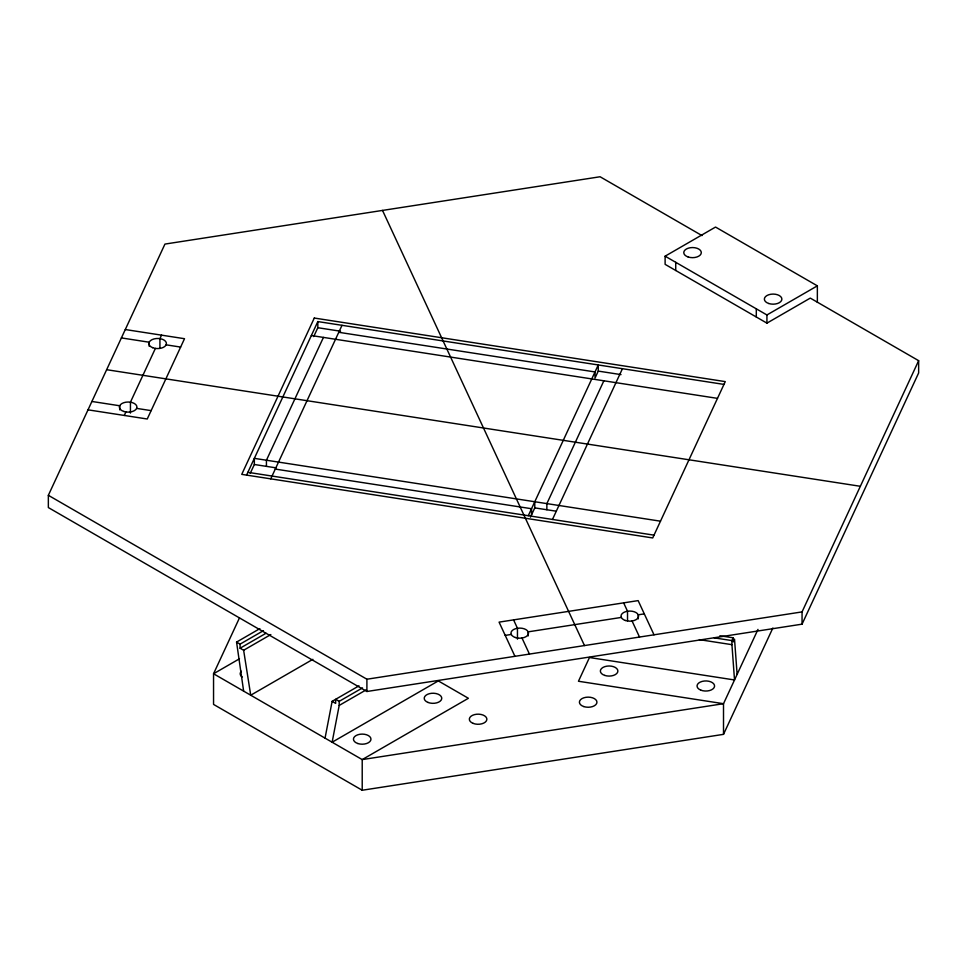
<?xml version="1.0" encoding="UTF-8"?>
<svg xmlns="http://www.w3.org/2000/svg" width="967" height="967" viewBox="0 0 967 967"><rect width="100%" height="100%" fill="white"/><g stroke="black" fill="none" stroke-linecap="round" stroke-linejoin="round"><path stroke-width="1.45" d="M325.045 738.135L332.128 701.341L358.975 685.845M362.516 687.888L339.199 701.341L339.199 705.439L332.128 742.221L438.305 680.913L468.391 698.283L362.214 759.591L213.55 673.757L239.49 617.865M817.357 302.405L817.357 285.845L715.544 227.064L665.115 256.182L665.115 264.354L766.928 323.135L810.286 298.102L918.65 360.679L918.65 372.936L802.054 624.162L366.904 691.49L48.35 507.566L48.35 495.309L164.946 244.083L600.096 176.756L701.994 235.585M124.284 415.447L125.903 411.966M155.385 348.41L130.436 402.187L130.436 413.09M161.549 335.15L159.93 338.643L159.93 348.18M246.573 475.111L317.829 321.576L723.969 384.407M250.223 473.371L254.345 464.498L254.345 458.358L660.485 521.189M313.707 336.589L317.829 327.716L317.829 321.576M323.437 337.41L266.433 460.232L266.433 466.36M270.748 478.846L342.004 325.323M528.296 515.701L598.259 364.958L598.259 371.098L595.019 378.073L595.019 371.944L338.764 332.297M530.46 517.176L534.775 507.88L534.775 501.74M603.867 380.793L546.863 503.614L546.863 509.742M552.471 519.448L622.434 368.705M757.995 629.396L723.509 703.698L578.459 681.252L589.471 657.524L734.521 679.97L731.934 644.675L731.934 640.589L733.228 637.797L719.907 635.742M239.453 658.805L213.55 673.757L213.55 704.411L362.214 790.244L723.509 734.352L772.863 628.006M802.054 624.162L802.054 611.906L918.65 360.679M665.115 256.182L766.928 314.964L817.357 285.845M243.636 691.127L236.564 642.088L259.869 628.623M236.564 642.088L240.094 644.131L263.411 630.677M240.094 644.131L240.094 648.216L265.998 633.264M240.094 648.216L243.636 650.259L270.833 634.557M312.873 659.337L250.719 695.213L243.636 650.259M339.199 705.439L366.396 689.737M505.221 635.392L511.265 634.449M621.334 617.429L528.187 631.838L528.187 635.923M644.3 613.876L638.256 614.807L638.256 618.892M48.35 495.309L366.904 679.221L802.054 611.906M317.829 327.716L340.577 331.234M598.259 371.098L621.007 374.616M311.35 335.537L717.49 398.368M125.287 329.542L184.516 338.704L147.25 419.001L88.021 409.839M121.395 337.918L149.196 342.221L149.196 346.307M166.119 344.832L180.624 347.08M106.648 369.696L860.352 486.292M91.901 401.462L119.703 405.765L119.703 409.851M136.625 408.388L151.13 410.624M254.345 464.498L275.837 467.823M534.775 507.88L556.267 511.205M275.281 469.08L531.536 508.727L531.536 514.855M247.866 472.319L654.006 535.15M714.178 637.845L731.934 640.589M699.371 639.646L731.934 644.675M339.199 701.341L335.67 699.298L335.67 703.396L332.128 701.341M654.018 634.811L638.147 600.616L499.069 622.132L514.94 656.327M623.642 602.852L627.523 611.229L627.523 620.766M632.067 620.995L639.513 637.048M382.521 210.419L584.479 645.569M513.574 619.883L517.454 628.26L517.454 639.151M521.999 638.027L529.445 654.079M737.12 674.386L734.521 639.09L733.228 641.883L733.228 637.797M766.928 314.964L766.928 323.135M756.303 308.836L756.303 317.007M723.509 734.352L723.509 703.698L362.214 759.591L362.214 790.244M675.728 262.311L675.728 270.494M366.904 679.221L366.904 691.49M242.233 677.009A8.763 5.053 0 0 1 241.363 671.231M314.287 318.046L241.738 474.362L652.713 537.942L725.262 381.614L314.287 318.046M427.97 702.429A8.763 5.053 0 0 0 441.726 698.718A8.763 5.053 0 0 0 429.3 693.702A8.763 5.053 0 0 0 427.97 702.429M357.826 743.526A8.763 5.053 0 0 0 370.965 739.151A8.763 5.053 0 0 0 357.826 734.775A8.763 5.053 0 0 0 357.826 743.526M700.797 690.136A8.763 5.053 0 0 0 714.54 686.437A8.763 5.053 0 0 0 702.115 681.409A8.763 5.053 0 0 0 700.797 690.136M604.738 675.413A8.763 5.053 0 0 0 617.877 671.038A8.763 5.053 0 0 0 604.738 666.662A8.763 5.053 0 0 0 604.738 675.413M473.081 723.364A8.763 5.053 0 0 0 486.836 719.653A8.763 5.053 0 0 0 474.41 714.637A8.763 5.053 0 0 0 473.081 723.364M583.802 706.575A8.763 5.053 0 0 0 596.941 702.187A8.763 5.053 0 0 0 583.802 697.811A8.763 5.053 0 0 0 583.802 706.575M152.629 347.673A8.763 5.053 0 0 0 166.384 343.974A8.763 5.053 0 0 0 153.958 338.946A8.763 5.053 0 0 0 152.629 347.673M688.166 256.992A8.763 5.053 0 0 0 701.305 252.605A8.763 5.053 0 0 0 688.166 248.229A8.763 5.053 0 0 0 688.166 256.992M768.741 303.505A8.763 5.053 0 0 0 781.88 299.129A8.763 5.053 0 0 0 768.741 294.754A8.763 5.053 0 0 0 768.741 303.505M515.351 637.519A8.763 5.053 0 0 0 528.49 633.143A8.763 5.053 0 0 0 515.351 628.768A8.763 5.053 0 0 0 515.351 637.519M625.419 620.5A8.763 5.053 0 0 0 638.558 616.112A8.763 5.053 0 0 0 625.419 611.736A8.763 5.053 0 0 0 625.419 620.5M123.788 411.458A8.763 5.053 0 0 0 136.927 407.083A8.763 5.053 0 0 0 123.788 402.695A8.763 5.053 0 0 0 123.788 411.458"/></g></svg>
